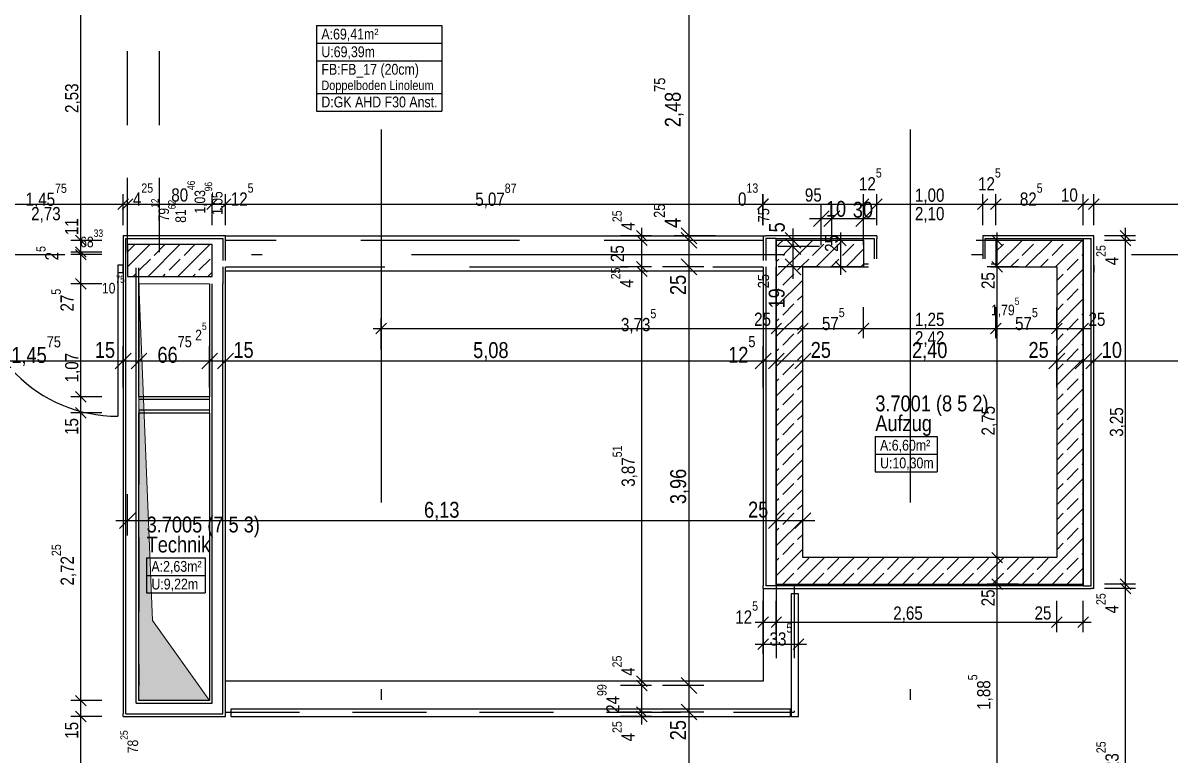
# Model space of a CAD drawing. Extents: x 0.1 to 69.2, y -3.1 to 71.7.
# Drawn here: x 36.43 to 47.27, y 19.3 to 26.22 of the extents above; entities that cross this region are included whole.
import ezdxf

# ---------------------------------------------------------------- set-up
doc = ezdxf.new("R2010")
doc.units = 0
doc.header["$MEASUREMENT"] = 0
for name, pattern in [('Strichlinie oben', [0.0012000000000000001, 0.0007, -0.0005]), ('Strichlinie_ kurz', [0.0023, 0.0015, -0.0007999999999999998]), ('Strichpunktlinie', [0.006702777624130249, 0.003527777671813965, -0.001763888835906982, 0, -0.001411111116409302])]:
    doc.linetypes.add(name, pattern=pattern)
for name, color, linetype in [('A11 Achsen.A', 7, 'Continuous'), ('A27 Unterzug.TK', 7, 'Continuous'), ('A33 Beton Ansicht.TK', 7, 'Continuous'), ('A33 Beton Schnitt.TK', 7, 'Continuous'), ('A33 Beton Schraffur.TK', 7, 'Continuous'), ('A33 Beton uns unten.TK', 7, 'Continuous'), ('A43 Glaswand.NK', 7, 'Continuous'), ('A43 Leichte Trennwand.NK', 7, 'Continuous'), ('A71 Bem100.TX', 7, 'Continuous'), ('A74 Raumstempel.TX', 7, 'Continuous')]:
    doc.layers.add(name, color=color, linetype=linetype)
doc.styles.add('ERSTELLTER_STIL_1', font='ARIALN.TTF')
pattern_1 = [(44.99999999999999, (-18.97231653015387, -5.887758720003906), (-0.1414213562373095, 0.1414213562373095), []), (44.99999999999999, (-19.04302720827252, -5.817048041885251), (-0.1414213562373095, 0.1414213562373095), [0.15, -0.05])]

msp = doc.modelspace()

# ---------------------------------------------------------------- hatches: boundary and pattern name
at = {"layer": 'A33 Beton Schnitt.TK', "linetype": 'Continuous', "ltscale": 1000}
h = msp.add_hatch(dxfattribs=at)
h.set_pattern_fill('BETON__STAHLBETON_0003', color=256, scale=100, style=0, pattern_type=2)
h.set_pattern_definition(pattern_1)
h.paths.add_polyline_path([(38.21663956090014, 24.12447231030306), (37.41663950696772, 24.12447231030306), (37.41663950696772, 23.82447231030306), (38.21663956090014, 23.82447231030306)], flags=0)
h = msp.add_hatch(dxfattribs=at)
h.set_pattern_fill('BETON__STAHLBETON_0003', color=256, scale=100, style=0, pattern_type=2)
h.set_pattern_definition(pattern_1)
h.paths.add_polyline_path([(44.37163956091074, 23.91447232220144), (44.37163956091074, 24.16447232220144), (43.54663956091075, 24.16447232220144), (43.79663956091074, 23.91447232220144)], flags=0)
h = msp.add_hatch(dxfattribs=at)
h.set_pattern_fill('BETON__STAHLBETON_0003', color=256, scale=100, style=0, pattern_type=2)
h.set_pattern_definition(pattern_1)
h.paths.add_polyline_path([(43.54663956091075, 24.16447232220144), (43.54663956091075, 21.16447232220144), (43.79663956091074, 21.16447232220144), (43.79663956091074, 23.91447232220144)], flags=0)
h = msp.add_hatch(dxfattribs=at)
h.set_pattern_fill('BETON__STAHLBETON_0003', color=256, scale=100, style=0, pattern_type=2)
h.set_pattern_definition(pattern_1)
h.paths.add_polyline_path([(46.19663956091075, 23.91447232220144), (46.44663956091075, 24.16447232220144), (45.62163956091076, 24.16447232220144), (45.62163956091076, 23.91447232220144)], flags=0)
h = msp.add_hatch(dxfattribs=at)
h.set_pattern_fill('BETON__STAHLBETON_0003', color=256, scale=100, style=0, pattern_type=2)
h.set_pattern_definition(pattern_1)
h.paths.add_polyline_path([(46.19663956091075, 23.91447232220144), (46.19663956091075, 21.16447232220144), (46.44663956091075, 20.91447232220144), (46.44663956091075, 24.16447232220144)], flags=0)
h = msp.add_hatch(dxfattribs=at)
h.set_pattern_fill('BETON__STAHLBETON_0003', color=256, scale=100, style=0, pattern_type=2)
h.set_pattern_definition(pattern_1)
h.paths.add_polyline_path([(46.19663956091075, 21.16447232220144), (43.54663956091075, 21.16447232220144), (43.54663956091075, 20.91447232220144), (46.44663956091075, 20.91447232220144)], flags=0)
at = {"layer": 'A33 Beton Schraffur.TK', "linetype": 'Continuous', "lineweight": 13, "ltscale": 1000}
msp.add_hatch(color=9, dxfattribs=at).paths.add_polyline_path([(37.52413956090013, 23.75447231030306), (37.52413956090013, 19.81197231030306), (38.19163956090014, 19.81197231030306), (37.65249992050477, 20.57011570766825)], flags=0)

# ---------------------------------------------------------------- linework, layer by layer
at = {"layer": 'A11 Achsen.A', "linetype": 'Strichpunktlinie', "ltscale": 1000}
for p, q in [((39.81163956091067, 66.02947231030306), (39.8116395609104, -2.340527689696926)), ((44.81163956091068, 66.02947231030306), (44.81163956091041, -2.340527689696928)), ((19.69163956091077, 24.02947231030307), (61.18163956091075, 24.02947231030307))]:
    msp.add_line(p, q, dxfattribs=at)
at = {"layer": 'A27 Unterzug.TK', "linetype": 'Strichlinie oben', "ltscale": 1000}
for p, q in [((37.41663956088954, 24.05447231030306), (37.41663956088954, 33.68447231030274)), ((37.71663956088954, 24.05447231030306), (37.71663956088954, 33.68447231030274))]:
    msp.add_line(p, q, dxfattribs=at)
at = {"layer": 'A27 Unterzug.TK', "linetype": 'Continuous', "ltscale": 1000}
for p, q in [((37.37413973441674, 23.92947231030307), (37.37413973441674, 23.85947231030307)), ((46.54663971181169, 23.92947231030307), (46.54663971181169, 23.85947231030307))]:
    msp.add_line(p, q, dxfattribs=at)
at = {"layer": 'A33 Beton Ansicht.TK', "linetype": 'Strichlinie_ kurz', "ltscale": 1000, "flags": 128}
for points in [[(43.42029794396046, 24.16448591846092), (38.34721769360276, 24.16448593631076)], [(38.34721769272312, 23.91448593631076), (43.42029794308082, 23.91448591846092)]]:
    msp.add_lwpolyline(points, dxfattribs=at)
at = {"layer": 'A33 Beton Schnitt.TK', "linetype": 'Continuous', "ltscale": 1000}
for p, q in [((44.37163956091074, 24.16447232220144), (44.37163956091074, 23.91447232220144)), ((45.62163956091076, 24.16447232220144), (45.62163956091076, 23.91447232220144))]:
    msp.add_line(p, q, dxfattribs=at)
at = {"layer": 'A33 Beton Schnitt.TK', "linetype": 'Continuous', "ltscale": 1000, "flags": 128}
for points in [[(38.21663956090014, 24.12447231030306), (37.41663950696772, 24.12447231030306)], [(37.41663950696772, 24.12447231030306), (37.41663950696772, 23.82447231030306)], [(38.21663956090014, 23.82447231030306), (38.21663956090014, 24.12447231030306)], [(44.37163956091074, 24.16447232220144), (43.54663956091075, 24.16447232220144)], [(43.54663956091075, 24.16447232220144), (43.54663956091075, 21.16447232220144)], [(46.44663956091075, 24.16447232220144), (45.62163956091076, 24.16447232220144)], [(46.44663956091075, 20.91447232220144), (46.44663956091075, 24.16447232220144)], [(43.79663956091074, 23.91447232220144), (44.37163956091074, 23.91447232220144)], [(43.79663956091074, 21.16447232220144), (43.79663956091074, 23.91447232220144)], [(45.62163956091076, 23.91447232220144), (46.19663956091075, 23.91447232220144)], [(46.19663956091075, 23.91447232220144), (46.19663956091075, 21.16447232220144)], [(37.41663950696772, 23.82447231030306), (38.21663956090014, 23.82447231030306)], [(43.54663956091075, 21.16447232220144), (43.54663956091075, 20.91447232220144)], [(46.19663956091075, 21.16447232220144), (43.79663956091074, 21.16447232220144)], [(43.54663956091075, 20.91447232220144), (46.44663956091075, 20.91447232220144)]]:
    msp.add_lwpolyline(points, dxfattribs=at)
at = {"layer": 'A33 Beton Schraffur.TK', "color": 9, "linetype": 'Continuous', "lineweight": 13, "ltscale": 1000}
for p, q in [((37.52413956090013, 23.75447231030306), (37.65249992050477, 20.57011570766825)), ((37.52413956090013, 19.81197231030306), (37.52413956090013, 23.75447231030306)), ((37.52413956090013, 23.75447231030306), (38.19163956090014, 23.75447231030306)), ((37.52413956090013, 23.75447231030306), (37.52413956090013, 19.81197231030306)), ((38.19163956090014, 23.75447231030306), (38.19163956090014, 19.81197231030306)), ((37.65249992050477, 20.57011570766825), (38.19163956090014, 19.81197231030306)), ((38.19163956090014, 19.81197231030306), (37.52413956090013, 19.81197231030306)), ((37.52413956090013, 19.81197231030306), (38.19163956090014, 19.81197231030306))]:
    msp.add_line(p, q, dxfattribs=at)
at = {"layer": 'A33 Beton uns unten.TK', "linetype": 'Strichlinie oben', "ltscale": 1000}
for p, q in [((37.52413938945433, 23.75447231030306), (37.52413938945433, 19.95449476065036)), ((43.54663973235652, 20.91447247214226), (43.54663973235652, 19.95449473035283)), ((43.71413962300735, 20.91447247214226), (43.71413962300735, 19.70449475653774)), ((38.34163956090014, 19.70449475653774), (43.71413962300735, 19.70449475653774))]:
    msp.add_line(p, q, dxfattribs=at)
at = {"layer": 'A43 Glaswand.NK', "linetype": 'Continuous', "ltscale": 1000}
for p, q in [((37.37413973441674, 23.92947231030307), (37.32413973441674, 23.92947231030307)), ((37.32413973441674, 23.92947231030307), (37.32413973441674, 23.85947231030307)), ((37.32413973441674, 23.85947231030307), (37.32413973441674, 22.50197231030307)), ((37.32413973441674, 23.85947231030307), (37.37413973441674, 23.85947231030307)), ((37.37413973441674, 23.85947231030307), (37.37413973441674, 23.92947231030307)), ((37.37413973441674, 23.92947231030307), (37.37413973441674, 23.85947231030307))]:
    msp.add_line(p, q, dxfattribs=at)
msp.add_arc((37.32413973441674, 23.85947231030307), 1.3575, 180, 270, dxfattribs=at)
for p in [(37.37413973441674, 23.92947231030307), (37.37413973441674, 23.85947231030307)]:
    msp.add_point(p, dxfattribs=at)
at = {"layer": 'A43 Leichte Trennwand.NK', "linetype": 'Continuous', "ltscale": 1000}
for p, q in [((38.34163956090014, 24.20697247214226), (43.42163962300735, 24.20697247214226)), ((43.54663962300735, 24.18197247214226), (43.44663962300735, 24.18197247214226)), ((43.44663962300735, 24.18197247214226), (43.44663962300735, 23.97447229215233)), ((44.49663956091074, 24.20697247214226), (44.49663956091074, 24.18197247214226)), ((45.49663956091074, 24.20697247214226), (45.49663956091074, 24.18197247214226)), ((46.44663971181169, 24.18197247214226), (46.52163971181169, 24.18197247214226)), ((46.52163971181169, 20.89694975296106), (46.52163971181169, 24.18197247214226)), ((37.39913973441674, 19.68697216111245), (37.39913973441674, 23.90447231030306)), ((37.49913973441674, 19.78697216111246), (37.49913973441674, 23.90447231030306)), ((43.42163962300735, 23.87197231030306), (38.34163956090014, 23.87197231030306)), ((43.44663962300735, 23.91447229215233), (43.44663962300735, 20.89694975296106)), ((38.21663956090014, 19.95439473035282), (38.21663956090014, 23.75449473035283)), ((38.31663956090013, 19.95439473035282), (38.31663956090013, 23.75449473035283)), ((38.19163956090014, 22.65947231030306), (37.52413973441674, 22.65947231030306)), ((38.19163956090014, 22.55947231030306), (37.52413973441674, 22.55947231030306)), ((43.42163962300735, 20.8719497410627), (43.42163962300735, 19.99689473035282)), ((43.54663962300735, 20.89694975296106), (43.44663962300735, 20.89694975296106)), ((46.44663971181169, 20.89694975296106), (46.52163971181169, 20.89694975296106)), ((38.21663956090014, 19.78697216111246), (38.21663956090014, 19.95439473035282)), ((38.31663956090013, 19.68697216111245), (38.31663956090013, 19.95439473035282)), ((43.42188450707695, 19.99689473035282), (38.34163956090014, 19.99689473035282)), ((37.49913973441674, 19.78697216111246), (37.52413973441674, 19.78697216111246)), ((37.52413973441674, 19.78697216111246), (38.21663956090014, 19.78697216111246)), ((37.39913973441674, 19.68697216111245), (37.49913973441674, 19.68697216111245)), ((37.49913973441674, 19.68697216111245), (38.31663956090013, 19.68697216111245))]:
    msp.add_line(p, q, dxfattribs=at)
at = {"layer": 'A43 Leichte Trennwand.NK', "linetype": 'Continuous', "ltscale": 1000, "flags": 128}
for points in [[(38.34163956090014, 24.20697247214226), (37.37413973441674, 24.20697247214226)], [(37.37413973441674, 24.20697247214226), (37.37413973441674, 23.75447231030306)], [(37.39913973441674, 24.18197247214226), (38.31663956090013, 24.18197247214226)], [(37.39913973441674, 23.75447231030306), (37.39913973441674, 24.18197247214226)], [(38.31663956090013, 24.18197247214226), (38.31663956090013, 23.97447229215233)], [(38.34163956090014, 23.97447229215233), (38.34163956090014, 24.20697247214226)], [(43.42163962300735, 24.20697247214226), (43.42163962300735, 23.97447229215233)], [(43.42163962300735, 24.20697247214226), (43.44663962300735, 24.20697247214226)], [(44.49663956091074, 24.20697247214226), (43.44663962300735, 24.20697247214226)], [(43.54663962300735, 23.97447229215233), (43.54663962300735, 24.18197247214226)], [(43.54663962300735, 24.18197247214226), (44.47163939608679, 24.18197247214226)], [(44.47163939608679, 24.18197247214226), (44.47163939608679, 24.16447232220144)], [(44.47163939608679, 24.18197247214226), (44.47163939608679, 23.98847226657092)], [(44.4966393960868, 24.16447232220144), (44.4966393960868, 24.18197247214226)], [(44.4966393960868, 23.98847226657092), (44.4966393960868, 24.18197247214226)], [(45.4966393960868, 24.18197247214226), (45.4966393960868, 24.16447232220144)], [(46.52163971181169, 24.20697247214226), (45.49663956091074, 24.20697247214226)], [(45.4966396256368, 24.18197247214226), (45.49663957203675, 23.98847226657092)], [(45.52163939608679, 24.16447232220144), (45.52163939608679, 24.18197247214226)], [(45.5216396256368, 24.18197247214226), (46.44663971181169, 24.18197247214226)], [(45.52163957203674, 23.98847225964586), (45.5216396256368, 24.18197247214226)], [(46.44663971181169, 24.18197247214226), (46.44663971181169, 20.89694975296106)], [(46.54663971181169, 24.20697247214226), (46.52163971181169, 24.20697247214226)], [(46.54663971181169, 20.87194975296106), (46.54663971181169, 24.20697247214226)], [(37.37413973441674, 23.90447231030306), (37.37413973441674, 19.68697216111245)], [(37.52413973441674, 22.68447231030305), (37.52413973441674, 23.90447231030306)], [(38.31663956090013, 23.91447230903765), (38.31663956090013, 23.75449473035283)], [(38.34163956090014, 23.75449473035283), (38.34163956090014, 23.91447230903765)], [(43.42163962300735, 23.91447229215233), (43.42163962300735, 20.89694975296106)], [(43.54663962300735, 20.89694975296106), (43.54663962300735, 23.91447229215233)], [(44.41663939608679, 23.93947232220143), (44.37163956091074, 23.93947232220143)], [(44.37163956091074, 23.91447232220144), (44.41663939608679, 23.91447232220144)], [(45.62163959181647, 23.93947176589623), (45.57663960294258, 23.93947182152675)], [(45.57663957203673, 23.91447182152677), (45.62163956091062, 23.91447176589625)], [(38.19163956090014, 23.75449473035283), (38.19163956090014, 22.68447231030305)], [(38.34163956090014, 19.95439473035282), (38.34163956090014, 23.75449473035283)], [(38.19163956090014, 22.68447231030305), (37.52413973441674, 22.68447231030305)], [(37.52413973441674, 19.81197216111246), (37.52413973441674, 22.53447231030306)], [(37.52413973441674, 22.53447231030306), (38.19163956090014, 22.53447231030306)], [(38.19163956090014, 22.53447231030306), (38.19163956090014, 19.95439473035282)], [(43.42163962300735, 20.87194975296106), (43.42163962300735, 20.89694975296106)], [(43.42163962300735, 20.87194975296106), (46.52163971181169, 20.87194975296106)], [(46.44663971181169, 20.89694975296106), (43.54663962300735, 20.89694975296106)], [(43.75663962300735, 20.82059327821667), (43.68663962300736, 20.82059327821667)], [(43.68663962300736, 20.82059327821667), (43.68663962300736, 19.66197216111246)], [(43.75663962300736, 19.66197216111246), (43.75663962300735, 20.82059327821667)], [(46.54663971181169, 20.87194975296106), (46.52163971181169, 20.87194975296106)], [(38.19163956090014, 19.95439473035282), (38.19163956090014, 19.81197216111246)], [(38.34163956090014, 19.66197216111246), (38.34163956090014, 19.95439473035282)], [(38.19163956090014, 19.81197216111246), (37.52413973441674, 19.81197216111246)], [(43.67940060978535, 19.73197216111246), (38.39163956090013, 19.73197216111246)], [(38.39163956090013, 19.73197216111246), (38.39163956090013, 19.66197216111246)], [(43.67940060978535, 19.66197216111246), (43.67940060978535, 19.73197216111246)], [(37.37413973441674, 19.66197216111246), (37.37413973441674, 19.68697216111245)], [(37.37413973441674, 19.66197216111246), (38.34163956090014, 19.66197216111246)], [(38.39163956090013, 19.66197216111246), (43.67940060978535, 19.66197216111246)], [(43.68663962300736, 19.66197216111246), (43.75663962300736, 19.66197216111246)]]:
    msp.add_lwpolyline(points, dxfattribs=at)
at = {"layer": 'A71 Bem100.TX', "linetype": 'Continuous', "ltscale": 1000}
for p, q in [((36.97413973441674, 24.16447230903765), (36.97413973441674, 26.69447229128049)), ((42.72163962300736, 24.20697247214226), (42.72163962300736, 26.69447229128049)), ((35.91663973441674, 24.50697247214226), (37.37413973441674, 24.50697247214226)), ((37.32413973441674, 24.45697247214226), (37.42413973441675, 24.55697247214226)), ((37.46663950696772, 24.55697247214226), (37.36663950696771, 24.45697247214226)), ((37.37413973441674, 24.30697247214226), (37.37413973441674, 24.60072247214226)), ((37.37413973441674, 24.50697247214226), (37.41663950696772, 24.50697247214226)), ((37.41663950696772, 24.30697247214226), (37.41663950696772, 24.60072247214226)), ((37.41663950696772, 24.50697247214226), (38.21663956090014, 24.50697247214226)), ((38.26663956090014, 24.55697247214226), (38.16663956090014, 24.45697247214226)), ((38.21663956090014, 24.30697247214226), (38.21663956090014, 24.60072247214226)), ((38.21663956090014, 24.50697247214226), (38.34163956090014, 24.50697247214226)), ((38.39163956090013, 24.55697247214226), (38.29163956090014, 24.45697247214226)), ((38.34163956090014, 24.30697247214226), (38.34163956090014, 24.60072247214226)), ((38.34163956090014, 24.50697247214226), (43.42029794396046, 24.50697247214226)), ((43.37029794396045, 24.45697247214226), (43.47029794396045, 24.55697247214226)), ((43.47163962300736, 24.55697247214226), (43.37163962300735, 24.45697247214226)), ((43.42029794396046, 24.30697247214226), (43.42029794396046, 24.60072247214226)), ((43.42029794396046, 24.50697247214226), (43.42163962300735, 24.50697247214226)), ((43.42163962300735, 24.30697247214226), (43.42163962300735, 24.60072247214226)), ((43.42163962300735, 24.50697247214226), (44.37163956091074, 24.50697247214226)), ((43.97163956091075, 24.12005423885384), (43.97163956091075, 24.51067923885384)), ((44.07163956091075, 24.12005423885384), (44.07163956091075, 24.51067923885384)), ((44.42163956091075, 24.55697247214226), (44.32163956091074, 24.45697247214226)), ((44.37163956091074, 24.30697247214226), (44.37163956091074, 24.60072247214226)), ((44.37163956091074, 24.12005423885384), (44.37163956091074, 24.51067923885384)), ((44.37163956091074, 24.50697247214226), (44.49663956091074, 24.50697247214226)), ((44.54663956091075, 24.55697247214226), (44.44663956091075, 24.45697247214226)), ((44.49663956091074, 24.30697247214226), (44.49663956091074, 24.60072247214226)), ((44.49663956091074, 24.50697247214226), (45.49663956091074, 24.50697247214226)), ((45.54663956091074, 24.55697247214226), (45.44663956091075, 24.45697247214226)), ((45.49663956091074, 24.30697247214226), (45.49663956091074, 24.60072247214226)), ((45.49663956091074, 24.50697247214226), (45.62163956091076, 24.50697247214226)), ((45.67163956091074, 24.55697247214226), (45.57163956091075, 24.45697247214226)), ((45.62163956091076, 24.30697247214226), (45.62163956091076, 24.60072247214226)), ((45.62163956091076, 24.50697247214226), (46.44663956091075, 24.50697247214226)), ((46.49663956091074, 24.55697247214226), (46.39663956091075, 24.45697247214226)), ((46.44663956091075, 24.30697247214226), (46.44663956091075, 24.60072247214226)), ((46.44663956091075, 24.50697247214226), (46.54663971181169, 24.50697247214226)), ((46.5966397118117, 24.55697247214226), (46.49663971181169, 24.45697247214226)), ((46.54663971181169, 24.30697247214226), (46.54663971181169, 24.60072247214226)), ((46.54663971181169, 24.50697247214226), (48.33163956091074, 24.50697247214226)), ((44.04663956091075, 24.44505423885384), (43.89663956091074, 24.29505423885384)), ((44.14663956091075, 24.44505423885384), (43.99663956091074, 24.29505423885384)), ((44.29663956091074, 24.29505423885384), (44.44663956091075, 24.44505423885384)), ((42.27499282978309, 24.20697247214226), (42.27499282978309, 24.28197247214226)), ((42.64663962300735, 24.28197247214226), (42.79663962300734, 24.13197247214227)), ((43.85913956091074, 24.37005423885384), (43.97163956091075, 24.37005423885384)), ((43.97163956091075, 24.37005423885384), (44.07163956091075, 24.37005423885384)), ((44.07163956091075, 24.37005423885384), (44.37163956091074, 24.37005423885384)), ((44.37163956091074, 24.37005423885384), (44.48413956091075, 24.37005423885384)), ((46.84663971181168, 24.20697247214226), (46.84663971181168, 24.28197247214226)), ((36.92413973441673, 24.21447230903765), (37.02413973441675, 24.11447230903765)), ((42.36874282978309, 24.20697247214226), (42.07499282978309, 24.20697247214226)), ((42.2249928297831, 24.25697247214226), (42.3249928297831, 24.15697247214226)), ((42.3249928297831, 24.11448593631076), (42.2249928297831, 24.21448593631077)), ((42.27499282978309, 24.16448593631076), (42.27499282978309, 24.20697247214226)), ((42.97163962300735, 24.20697247214226), (42.58101462300735, 24.20697247214226)), ((42.79663962300734, 24.08947230180237), (42.64663962300735, 24.23947230180237)), ((42.72163962300736, 24.16447230180237), (42.72163962300736, 24.20697247214226)), ((43.6296391215077, 24.23947232220143), (43.77963912150769, 24.08947232220144)), ((43.77963912150769, 24.03197247214226), (43.6296391215077, 24.18197247214227)), ((43.70463912150769, 24.16447232220144), (43.70463912150769, 24.27697232220143)), ((44.20517445345773, 24.11447232220144), (44.10517445345773, 24.21447232220143)), ((44.15517445345772, 24.16447232220144), (44.15517445345772, 24.23947232220143)), ((45.68417264084669, 24.11447232220144), (45.58417264084668, 24.21447232220143)), ((45.63417264084669, 24.16447232220144), (45.63417264084669, 24.23947232220143)), ((46.94038971181168, 24.20697247214226), (46.64663971181168, 24.20697247214226)), ((46.79663971181169, 24.25697247214226), (46.89663971181169, 24.15697247214226)), ((46.89663971181169, 24.11447232220144), (46.79663971181169, 24.21447232220143)), ((46.84663971181168, 24.16447232220144), (46.84663971181168, 24.20697247214226)), ((37.17413973441674, 24.16447230903765), (36.88038973441675, 24.16447230903765)), ((36.92413973441673, 24.10447231030306), (37.02413973441675, 24.00447231030305)), ((37.02413973441675, 23.97947231030307), (36.92413973441673, 24.07947231030307)), ((36.97413973441674, 24.05447231030306), (36.97413973441674, 24.16447230903765)), ((42.36874282978309, 24.16448593631076), (42.07499282978309, 24.16448593631076)), ((42.27499282978309, 23.91448593631076), (42.27499282978309, 24.16448593631076)), ((42.86226462300735, 24.16447230180237), (42.47163962300735, 24.16447230180237)), ((42.72163962300736, 23.91447230180236), (42.72163962300736, 24.16447230180237)), ((43.9546391215077, 24.16447232220144), (43.5640141215077, 24.16447232220144)), ((43.9546391215077, 24.10697247214227), (43.5640141215077, 24.10697247214227)), ((43.70463912150769, 24.10697247214227), (43.70463912150769, 24.16447232220144)), ((43.70463912150769, 23.91447231030306), (43.70463912150769, 24.10697247214227)), ((44.35517445345772, 24.16447232220144), (44.06142445345773, 24.16447232220144)), ((44.15517445345772, 23.91447232220144), (44.15517445345772, 24.16447232220144)), ((45.72792264084668, 24.16447232220144), (45.43417264084669, 24.16447232220144)), ((45.63417264084669, 23.91447232220144), (45.63417264084669, 24.16447232220144)), ((46.94038971181168, 24.16447232220144), (46.64663971181168, 24.16447232220144)), ((46.84663971181168, 20.91447232220144), (46.84663971181168, 24.16447232220144)), ((37.17413973441674, 24.05447231030306), (36.88038973441675, 24.05447231030306)), ((37.17413973441674, 24.02947231030307), (36.88038973441675, 24.02947231030307)), ((36.97413973441674, 24.02947231030307), (36.97413973441674, 24.05447231030306)), ((36.97413973441674, 23.75447231030306), (36.97413973441674, 24.02947231030307)), ((42.2249928297831, 23.96448593631077), (42.3249928297831, 23.86448593631076)), ((42.64663962300735, 23.98947230180237), (42.79663962300734, 23.83947230180237)), ((43.6296391215077, 23.98947231030306), (43.77963912150769, 23.83947231030306)), ((44.10517445345773, 23.96447232220144), (44.20517445345773, 23.86447232220144)), ((45.58417264084668, 23.96447232220144), (45.68417264084669, 23.86447232220144)), ((42.36874282978309, 23.91448593631076), (42.07499282978309, 23.91448593631076)), ((42.36874282978309, 23.87197231030306), (42.07499282978309, 23.87197231030306)), ((42.3249928297831, 23.82197231030306), (42.2249928297831, 23.92197231030307)), ((42.27499282978309, 23.87197231030306), (42.27499282978309, 23.91448593631076)), ((42.27499282978309, 19.99689473035282), (42.27499282978309, 23.87197231030306)), ((42.86226462300735, 23.91447230180236), (42.47163962300735, 23.91447230180236)), ((42.72163962300736, 19.95449473035283), (42.72163962300736, 23.91447230180236)), ((43.9546391215077, 23.91447231030306), (43.5640141215077, 23.91447231030306)), ((43.70463912150769, 23.80197231030306), (43.70463912150769, 23.91447231030306)), ((44.35517445345772, 23.91447232220144), (44.06142445345773, 23.91447232220144)), ((44.15517445345772, 23.83947232220144), (44.15517445345772, 23.91447232220144)), ((45.8341726408467, 23.91447232220144), (45.54042264084669, 23.91447232220144)), ((45.63417264084669, 21.16447232220144), (45.63417264084669, 23.91447232220144)), ((37.17413973441674, 23.75447231030306), (36.88038973441675, 23.75447231030306)), ((36.92413973441673, 23.80447231030307), (37.02413973441675, 23.70447231030306)), ((36.97413973441674, 22.68447231030305), (36.97413973441674, 23.75447231030306)), ((43.54663956091075, 23.23820350414299), (43.54663956091075, 23.53195350414299)), ((43.79663956091074, 23.23820350414299), (43.79663956091074, 23.53195350414299)), ((44.37163956091074, 23.23820350414299), (44.37163956091074, 23.53195350414299)), ((45.62163956091076, 23.23820350414299), (45.62163956091076, 23.53195350414299)), ((46.19663956091075, 23.23820350414299), (46.19663956091075, 23.53195350414299)), ((46.44663956091075, 23.23820350414299), (46.44663956091075, 23.53195350414299)), ((39.81163956091067, 23.13195350414299), (39.81163956091067, 23.42570350414299)), ((39.73663956091067, 23.33195350414299), (39.81163956091067, 23.33195350414299)), ((39.86163956091067, 23.38195350414299), (39.76163956091067, 23.28195350414299)), ((39.81163956091067, 23.33195350414299), (43.54663956091075, 23.33195350414299)), ((43.59663956091074, 23.38195350414299), (43.49663956091074, 23.28195350414299)), ((43.54663956091075, 23.33195350414299), (43.79663956091074, 23.33195350414299)), ((43.84663956091075, 23.38195350414299), (43.74663956091074, 23.28195350414299)), ((43.79663956091074, 23.33195350414299), (44.37163956091074, 23.33195350414299)), ((44.42163956091075, 23.38195350414299), (44.32163956091074, 23.28195350414299)), ((44.37163956091074, 23.33195350414299), (45.62163956091076, 23.33195350414299)), ((45.67163956091074, 23.38195350414299), (45.57163956091075, 23.28195350414299)), ((45.62163956091076, 23.33195350414299), (46.19663956091075, 23.33195350414299)), ((46.24663956091074, 23.38195350414299), (46.14663956091075, 23.28195350414299)), ((46.19663956091075, 23.33195350414299), (46.44663956091075, 23.33195350414299)), ((46.39663956091075, 23.28195350414299), (46.49663956091074, 23.38195350414299)), ((46.44663956091075, 23.33195350414299), (46.52163956091074, 23.33195350414299)), ((37.44913973441675, 23.09947231030305), (37.29913973441674, 22.94947231030306)), ((37.37413973441674, 22.77447231030306), (37.37413973441674, 23.16509731030306)), ((37.59913973441674, 23.09947231030305), (37.44913973441675, 22.94947231030306)), ((37.52413973441674, 22.77447231030306), (37.52413973441674, 23.16509731030306)), ((38.26663956090014, 23.09947231030305), (38.11663956090013, 22.94947231030306)), ((38.19163956090014, 22.77447231030306), (38.19163956090014, 23.16509731030306)), ((38.41663956090013, 23.09947231030305), (38.26663956090014, 22.94947231030306)), ((38.34163956090014, 22.77447231030306), (38.34163956090014, 23.16509731030306)), ((43.49663962300735, 23.09947231030305), (43.34663962300735, 22.94947231030306)), ((43.42163962300735, 22.77447231030306), (43.42163962300735, 23.16509731030306)), ((43.62163956091075, 23.09947231030305), (43.47163956091075, 22.94947231030306)), ((43.54663956091075, 22.77447231030306), (43.54663956091075, 23.16509731030306)), ((43.87163956091074, 23.09947231030305), (43.72163956091075, 22.94947231030306)), ((43.79663956091074, 22.77447231030306), (43.79663956091074, 23.16509731030306)), ((46.27163956091075, 23.09947231030305), (46.12163956091076, 22.94947231030306)), ((46.19663956091075, 22.77447231030306), (46.19663956091075, 23.16509731030306)), ((46.52163956091074, 23.09947231030305), (46.37163956091074, 22.94947231030306)), ((46.44663956091075, 22.77447231030306), (46.44663956091075, 23.16509731030306)), ((46.62163971181169, 23.09947231030305), (46.47163971181168, 22.94947231030306)), ((46.54663971181169, 22.77447231030306), (46.54663971181169, 23.16509731030306)), ((35.91663956090778, 23.02447231030306), (37.37413973441674, 23.02447231030306)), ((37.37413973441674, 23.02447231030306), (37.52413973441674, 23.02447231030306)), ((37.52413973441674, 23.02447231030306), (38.19163956090014, 23.02447231030306)), ((38.19163956090014, 23.02447231030306), (38.34163956090014, 23.02447231030306)), ((38.34163956090014, 23.02447231030306), (43.42163962300735, 23.02447231030306)), ((43.42163962300735, 23.02447231030306), (43.54663956091075, 23.02447231030306)), ((43.54663956091075, 23.02447231030306), (43.79663956091074, 23.02447231030306)), ((43.79663956091074, 23.02447231030306), (46.19663956091075, 23.02447231030306)), ((46.19663956091075, 23.02447231030306), (46.44663956091075, 23.02447231030306)), ((46.44663956091075, 23.02447231030306), (46.54663971181169, 23.02447231030306)), ((46.54663971181169, 23.02447231030306), (48.34663956091075, 23.02447231030306)), ((37.17413973441674, 22.68447231030305), (36.88038973441675, 22.68447231030305)), ((36.92413973441673, 22.73447231030306), (37.02413973441675, 22.63447231030306)), ((36.97413973441674, 22.53447231030306), (36.97413973441674, 22.68447231030305)), ((36.92413973441673, 22.58447231030306), (37.02413973441675, 22.48447231030305)), ((37.17413973441674, 22.53447231030306), (36.88038973441675, 22.53447231030306)), ((36.97413973441674, 19.81197216111246), (36.97413973441674, 22.53447231030306)), ((37.41663950696772, 21.374022194209), (37.41663950696772, 21.764647194209)), ((43.54663956091075, 21.374022194209), (43.54663956091075, 21.764647194209)), ((43.79663956091074, 21.374022194209), (43.79663956091074, 21.764647194209)), ((37.49163950696772, 21.589647194209), (37.34163950696772, 21.43964719420901)), ((43.62163956091075, 21.589647194209), (43.47163956091075, 21.43964719420901)), ((43.72163956091075, 21.43964719420901), (43.87163956091074, 21.589647194209)), ((37.30413950696772, 21.51464719420901), (37.41663950696772, 21.51464719420901)), ((37.41663950696772, 21.51464719420901), (43.54663956091075, 21.51464719420901)), ((43.54663956091075, 21.51464719420901), (43.79663956091074, 21.51464719420901)), ((43.79663956091074, 21.51464719420901), (43.90913956091075, 21.51464719420901)), ((45.8341726408467, 21.16447232220144), (45.54042264084669, 21.16447232220144)), ((45.58417264084668, 21.21447232220144), (45.68417264084669, 21.11447232220143)), ((45.63417264084669, 20.91447232220144), (45.63417264084669, 21.16447232220144)), ((45.58417264084668, 20.96447232220144), (45.68417264084669, 20.86447232220144)), ((46.79663971181169, 20.96447232220144), (46.89663971181169, 20.86447232220144)), ((46.89663971181169, 20.82194975296107), (46.79663971181169, 20.92194975296107)), ((45.8341726408467, 20.91447232220144), (45.54042264084669, 20.91447232220144)), ((45.63417264084669, 19.02947231030307), (45.63417264084669, 20.91447232220144)), ((46.94038971181168, 20.91447232220144), (46.64663971181168, 20.91447232220144)), ((46.94038971181168, 20.87194975296106), (46.64663971181168, 20.87194975296106)), ((46.84663971181168, 20.87194975296106), (46.84663971181168, 20.91447232220144)), ((46.84663971181168, 17.63947231030307), (46.84663971181168, 20.87194975296106)), ((43.42163962300735, 20.4607221650109), (43.42163962300735, 20.7544721650109)), ((43.54663962300735, 20.4607221650109), (43.54663962300735, 20.7544721650109)), ((46.19663956091075, 20.4607221650109), (46.19663956091075, 20.7544721650109)), ((46.44663956091075, 20.4607221650109), (46.44663956091075, 20.7544721650109)), ((43.47163962300736, 20.60447216501089), (43.37163962300735, 20.5044721650109)), ((43.59663962300736, 20.60447216501089), (43.49663962300735, 20.5044721650109)), ((46.24663956091074, 20.60447216501089), (46.14663956091075, 20.5044721650109)), ((46.39663956091075, 20.5044721650109), (46.49663956091074, 20.60447216501089)), ((43.34663962300735, 20.5544721650109), (43.42163962300735, 20.5544721650109)), ((43.42163962300735, 20.5544721650109), (43.54663962300735, 20.5544721650109)), ((43.42163962300735, 20.2534654472577), (43.42163962300735, 20.5472154472577)), ((43.54663962300735, 20.5544721650109), (46.19663956091075, 20.5544721650109)), ((43.75663962300735, 20.2534654472577), (43.75663962300735, 20.5472154472577)), ((46.19663956091075, 20.5544721650109), (46.44663956091075, 20.5544721650109)), ((46.44663956091075, 20.5544721650109), (46.52163956091074, 20.5544721650109)), ((43.47163962300736, 20.3972154472577), (43.37163962300735, 20.2972154472577)), ((43.70663962300736, 20.2972154472577), (43.80663962300736, 20.3972154472577)), ((43.34663962300735, 20.3472154472577), (43.42163962300735, 20.3472154472577)), ((43.42163962300735, 20.3472154472577), (43.75663962300735, 20.3472154472577)), ((43.75663962300735, 20.3472154472577), (43.83163962300736, 20.3472154472577)), ((42.36874282978309, 19.99689473035282), (42.07499282978309, 19.99689473035282)), ((42.36874282978309, 19.95439473035282), (42.07499282978309, 19.95439473035282)), ((42.2249928297831, 20.04689473035283), (42.3249928297831, 19.94689473035283)), ((42.3249928297831, 19.90439473035283), (42.2249928297831, 20.00439473035283)), ((42.27499282978309, 19.95439473035282), (42.27499282978309, 19.99689473035282)), ((42.27499282978309, 19.70449475653774), (42.27499282978309, 19.95439473035282)), ((42.86226462300735, 19.95449473035283), (42.47163962300735, 19.95449473035283)), ((42.64663962300735, 20.02949473035283), (42.79663962300734, 19.87949473035282)), ((42.72163962300736, 19.70449473035282), (42.72163962300736, 19.95449473035283)), ((36.92413973441673, 19.86197216111246), (37.02413973441675, 19.76197216111246)), ((37.17413973441674, 19.81197216111246), (36.88038973441675, 19.81197216111246)), ((36.97413973441674, 19.66197216111246), (36.97413973441674, 19.81197216111246)), ((42.2249928297831, 19.75449475653774), (42.3249928297831, 19.65449475653774)), ((42.64663962300735, 19.77949473035283), (42.79663962300734, 19.62949473035283)), ((37.17413973441674, 19.66197216111246), (36.88038973441675, 19.66197216111246)), ((36.92413973441673, 19.71197216111246), (37.02413973441675, 19.61197216111245)), ((36.97413973441674, 17.63947231030307), (36.97413973441674, 19.66197216111246)), ((42.36874282978309, 19.70449475653774), (42.07499282978309, 19.70449475653774)), ((42.36874282978309, 19.66197216111246), (42.07499282978309, 19.66197216111246)), ((42.3249928297831, 19.61197216111245), (42.2249928297831, 19.71197216111246)), ((42.27499282978309, 19.66197216111246), (42.27499282978309, 19.70449475653774)), ((42.27499282978309, 19.58697216111245), (42.27499282978309, 19.66197216111246)), ((42.86226462300735, 19.70449473035282), (42.47163962300735, 19.70449473035282)), ((42.72163962300736, 17.62447231030307), (42.72163962300736, 19.70449473035282))]:
    msp.add_line(p, q, dxfattribs=at)
at = {"layer": 'A74 Raumstempel.TX', "linetype": 'Continuous', "ltscale": 1000}
for p, q in [((39.20268465231291, 26.19695656636887), (40.38553370873144, 26.19695656636887)), ((39.20268465231291, 26.19695656636887), (39.20268465231291, 25.38755656636887)), ((40.38553370873144, 26.19695656636887), (40.38553370873144, 25.38755656636887)), ((39.20268465231291, 26.03023156636887), (40.38553370873144, 26.03023156636887)), ((39.20268465231291, 25.86350656636887), (40.38553370873144, 25.86350656636887)), ((39.20268465231291, 25.55428156636887), (40.38553370873144, 25.55428156636887)), ((39.20268465231291, 25.38755656636887), (40.38553370873144, 25.38755656636887)), ((44.48198225814974, 22.30901940276092), (45.06674325650803, 22.30901940276092)), ((44.48198225814974, 22.30901940276092), (44.48198225814974, 21.97556940276093)), ((45.06674325650803, 22.30901940276092), (45.06674325650803, 21.97556940276093)), ((44.48198225814974, 22.14229440276092), (45.06674325650803, 22.14229440276092)), ((44.48198225814974, 21.97556940276093), (45.06674325650803, 21.97556940276093)), ((37.59661879538137, 21.16347949876594), (38.14873922309884, 21.16347949876594)), ((37.59661879538137, 21.16347949876594), (37.59661879538137, 20.83002949876594)), ((38.14873922309884, 21.16347949876594), (38.14873922309884, 20.83002949876594)), ((37.59661879538137, 20.99675449876594), (38.14873922309884, 20.99675449876594)), ((37.59661879538137, 20.83002949876594), (38.14873922309884, 20.83002949876594))]:
    msp.add_line(p, q, dxfattribs=at)

# ---------------------------------------------------------------- texts
at = {"linetype": 'Continuous', "attachment_point": 7, "rotation": 90, "style": 'ERSTELLTER_STIL_1'}
for s, insert, char_height in [('{2,48\\A1{\\H0.7x;\\S75^  ;}}', (42.67118171804357, 25.23472096049823), 0.15), ('{1,03\\A1{\\H0.7x;\\S46^  ;}}', (38.16828213918421, 24.41755106004265), 0.1), ('{1,05\\A1{\\H0.7x;\\S96^  ;}}', (38.33202866568281, 24.40505106004266), 0.1), ('{79\\A1{\\H0.7x;\\S12^  ;}}', (37.80930479367606, 24.34383476551702), 0.1), ('{81\\A1{\\H0.7x;\\S62^  ;}}', (37.96970934096905, 24.33133476551703), 0.1), ('{4\\A1{\\H0.7x;\\S25^  ;}}', (42.64148668183088, 24.28197247214226), 0.15), ('{4\\A1{\\H0.7x;\\S25^  ;}}', (42.20819871213603, 24.25697247214226), 0.125), ('{5\\A1{\\H0.7x;\\S75^  ;}}', (43.62866226229554, 24.23947232220143), 0.15), ('{2\\A1{\\H0.7x;\\S5^  ;}}', (36.76356670550547, 23.97557220554194), 0.125), ('{4\\A1{\\H0.7x;\\S25^  ;}}', (46.77984559416461, 23.92887137386769), 0.125), ('{4\\A1{\\H0.7x;\\S25^  ;}}', (42.1942602569538, 23.71633705523164), 0.125), ('{19\\A1{\\H0.7x;\\S25^  ;}}', (43.62700403936673, 23.52074982380709), 0.15), ('{27\\A1{\\H0.7x;\\S5^  ;}}', (36.90731670550547, 23.49167097306093), 0.125), ('{3,87\\A1{\\H0.7x;\\S51^  ;}}', (42.23294457564661, 21.83443294812335), 0.125), ('{2,72\\A1{\\H0.7x;\\S25^  ;}}', (36.93209148028026, 20.90042056229543), 0.125), ('{4\\A1{\\H0.7x;\\S25^  ;}}', (46.77984559416461, 20.63634880462733), 0.125), ('{4\\A1{\\H0.7x;\\S25^  ;}}', (42.20819871213603, 20.04689473035283), 0.125), ('{1,88\\A1{\\H0.7x;\\S5^  ;}}', (45.5921243867102, 19.72557101820614), 0.125), ('{24\\A1{\\H0.7x;\\S99^  ;}}', (42.06441980087183, 19.69664369945801), 0.125), ('{78\\A1{\\H0.7x;\\S25^  ;}}', (37.51733876159337, 19.31448140290212), 0.1), ('{4\\A1{\\H0.7x;\\S25^  ;}}', (42.20819871213603, 19.42637121277872), 0.125), ('{3,23\\A1{\\H0.7x;\\S25^  ;}}', (46.80459145767519, 19.03650961585486), 0.125)]:
    msp.add_mtext(s, dxfattribs=dict(at, insert=insert, char_height=char_height))
at = {"linetype": 'Continuous', "attachment_point": 7, "style": 'ERSTELLTER_STIL_1'}
for s, insert, char_height in [('{12\\A1{\\H0.7x;\\S5^  ;}}', (44.32773889228968, 24.63666314811235), 0.125), ('{12\\A1{\\H0.7x;\\S5^  ;}}', (45.45273889228968, 24.63666314811235), 0.125), ('{1,45\\A1{\\H0.7x;\\S75^  ;}}', (36.45258868804528, 24.46813837333758), 0.125), ('{4\\A1{\\H0.7x;\\S25^  ;}}', (37.46663950696772, 24.49288423684815), 0.125), ('{12\\A1{\\H0.7x;\\S5^  ;}}', (38.39163956090013, 24.49291314811235), 0.125), ('{5,07\\A1{\\H0.7x;\\S87^  ;}}', (40.70176790051303, 24.46813837333758), 0.125), ('{0\\A1{\\H0.7x;\\S13^  ;}}', (43.18469699562671, 24.49078602098522), 0.125), ('{82\\A1{\\H0.7x;\\S5^  ;}}', (45.84773826524883, 24.49078602098522), 0.125), ('{68\\A1{\\H0.7x;\\S33^  ;}}', (36.96876724648651, 24.09809070213116), 0.1), ('{10\\A1{\\H0.7x;\\S75^  ;}}', (37.17415784135645, 23.6612631183588), 0.1), ('{57\\A1{\\H0.7x;\\S5^  ;}}', (43.97773889228969, 23.31438520054527), 0.125), ('{1,79\\A1{\\H0.7x;\\S5^  ;}}', (45.57601909955691, 23.43730493106824), 0.1), ('{57\\A1{\\H0.7x;\\S5^  ;}}', (45.80273889228969, 23.31438520054527), 0.125), ('{3,73\\A1{\\H0.7x;\\S5^  ;}}', (42.07829472103833, 23.28249428213961), 0.125), ('{2\\A1{\\H0.7x;\\S5^  ;}}', (38.05539939566652, 23.21904270020124), 0.1), ('{1,45\\A1{\\H0.7x;\\S75^  ;}}', (36.31802765268049, 22.97787139173743), 0.15), ('{66\\A1{\\H0.7x;\\S75^  ;}}', (37.69852840441045, 23.00504856891461), 0.15), ('{12\\A1{\\H0.7x;\\S5^  ;}}', (43.0912780183168, 23.00760112146716), 0.15), ('{12\\A1{\\H0.7x;\\S5^  ;}}', (43.15883828576523, 20.54041284098098), 0.125), ('{33\\A1{\\H0.7x;\\S5^  ;}}', (43.48273895438629, 20.33102899610066), 0.125)]:
    msp.add_mtext(s, dxfattribs=dict(at, insert=insert, char_height=char_height))
at = {"layer": 'A71 Bem100.TX', "linetype": 'Continuous', "attachment_point": 7, "rotation": 90, "style": 'ERSTELLTER_STIL_1'}
for s, insert, char_height in [('{2,53}', (36.97441500969202, 25.36947229777488), 0.125), ('{11}', (36.94964023491725, 24.21447230903765), 0.125), ('{25}', (44.13280208108535, 24.05587235188327), 0.125), ('{25}', (42.10887045741072, 23.9594853092699), 0.125), ('{25}', (45.6118002684743, 23.70447106811971), 0.125), ('{25}', (42.6947927761605, 23.64747080405685), 0.15), ('{1,07}', (36.97441500969202, 22.82145496292077), 0.125), ('{2,75}', (45.63444791612196, 22.31947106573552), 0.125), ('{3,25}', (46.84691498708697, 22.30696525034532), 0.125), ('{15}', (36.95176736204437, 22.32447105622133), 0.125), ('{3,96}', (42.72196995333768, 21.67048202143152), 0.15), ('{25}', (45.6118002684743, 20.70447106811971), 0.125), ('{25}', (42.6947927761605, 19.43749323260731), 0.15), ('{15}', (36.95176736204437, 19.45197090703073), 0.125)]:
    msp.add_mtext(s, dxfattribs=dict(at, insert=insert, char_height=char_height))
at = {"layer": 'A71 Bem100.TX', "linetype": 'Continuous', "attachment_point": 7, "style": 'ERSTELLTER_STIL_1'}
for s, insert, char_height in [('{80}', (37.82943938105993, 24.52934484451463), 0.125), ('{95}', (43.81663896491818, 24.52934484451463), 0.125), ('{1,00}', (44.85663893148569, 24.50669719686698), 0.125), ('{10}', (46.23663830682903, 24.52934484451463), 0.125), ('{10}', (44.0151183278302, 24.38528974538523), 0.15), ('{30}', (44.26890712934924, 24.37715517869136), 0.15), ('{2,73}', (36.50538910499169, 24.33169719686699), 0.125), ('{2,10}', (44.85663893148569, 24.33169719686699), 0.125), ('{25}', (43.33663830682902, 23.35432587651535), 0.125), ('{1,25}', (44.85663893148569, 23.33167822886771), 0.125), ('{25}', (46.49663956091074, 23.35432587651535), 0.125), ('{2,42}', (44.85663893148569, 23.15667822886771), 0.125), ('{15}', (37.10713823667123, 23.05131915714991), 0.15), ('{15}', (38.41663956090013, 23.05131915714991), 0.15), ('{5,08}', (40.68195879270792, 23.02414197997273), 0.15), ('{25}', (43.87163956091074, 23.05131915714991), 0.15), ('{2,40}', (44.82863881513742, 23.02414197997273), 0.15), ('{25}', (45.92963806316522, 23.05131915714991), 0.15), ('{10}', (46.62163971181167, 23.05131915714991), 0.15), ('{6,13}', (40.21763803929316, 21.51431686387867), 0.15), ('{25}', (43.27963806316524, 21.54149404105585), 0.15), ('{2,65}', (44.65163833549313, 20.55419688973562), 0.125), ('{25}', (45.98663830682901, 20.57684453738327), 0.125)]:
    msp.add_mtext(s, dxfattribs=dict(at, insert=insert, char_height=char_height))
at = {"layer": 'A74 Raumstempel.TX', "linetype": 'Continuous', "style": 'ERSTELLTER_STIL_1'}
for s, insert, char_height, attachment_point in [('{A:69,41m²}', (39.24768465231291, 26.16628456636888), 0.102, 1), ('{U:69,39m}', (39.24768465231291, 25.99876756636887), 0.102, 1), ('{FB:FB_17 (20cm)}', (39.24768465231291, 25.83333856636887), 0.102, 1), ('{Doppelboden Linoleum}', (39.24768465231291, 25.6761380369571), 0.09000000000000002, 1), ('{D:GK AHD F30 Anst.}', (39.24768465231291, 25.52418556636887), 0.102, 1), ('{3.7001 (8 5 2)}', (44.48198225814974, 22.50266789703466), 0.15, 7), ('{Aufzug}', (44.48198225814974, 22.31516789703467), 0.15, 7), ('{A:6,60m²}', (44.52698225814974, 22.27834740276092), 0.102, 1), ('{U:10,30m}', (44.52698225814974, 22.11083040276093), 0.102, 1), ('{3.7005 (7 5 3)}', (37.59661879538137, 21.35712720612561), 0.15, 7), ('{Technik}', (37.59661879538137, 21.21108002364901), 0.15, 7), ('{A:2,63m²}', (37.64161879538138, 21.13280749876594), 0.102, 1), ('{U:9,22m}', (37.64161879538138, 20.96529049876594), 0.102, 1)]:
    msp.add_mtext(s, dxfattribs=dict(at, insert=insert, char_height=char_height, attachment_point=attachment_point))

doc.saveas('drawing.dxf')
